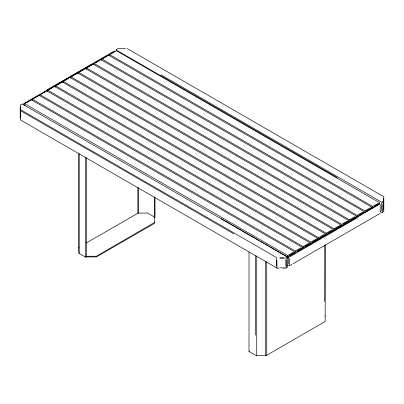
<?xml version="1.0" encoding="UTF-8"?>
<svg xmlns="http://www.w3.org/2000/svg" width="404" height="404" viewBox="0 0 404 404"><rect width="100%" height="100%" fill="white"/><g stroke="black" fill="none" stroke-linecap="round" stroke-linejoin="round"><path stroke-width="0.61" d="M78.704 153.879L78.704 252.808L79.229 253.54L85.704 257.277L86.299 256.934L86.299 157.999M154.404 216.983L154.404 196.819M371.988 208.833L371.801 207.171A0.631 0.364 60 0 0 371.63 207.035L108.605 55.176L108.252 55.52M23.791 104.702L23.614 104.338L23.745 104.697M288.547 257.555L288.613 257.232L288.532 264.029M30.987 99.94L31.169 99.727A0.631 0.364 60 0 1 31.34 99.788L294.364 251.647A0.631 0.364 60 0 1 294.536 251.783L294.632 253.167M38.708 95.48L38.895 95.268A0.631 0.364 60 0 1 39.067 95.329L302.091 247.182A0.631 0.364 60 0 1 302.263 247.324L302.359 248.702L297.339 251.601M46.44 91.016L46.622 90.809A0.631 0.364 60 0 1 46.793 90.865L309.817 242.723A0.631 0.364 60 0 1 309.989 242.86L310.085 244.243L305.065 247.142M47.556 91.481L47.652 90.213A0.631 0.364 60 0 1 47.824 90.274L310.848 242.127A0.631 0.364 60 0 1 311.019 242.269L311.181 243.577L310.171 244.193M55.282 87.022L55.378 85.749A0.631 0.364 60 0 1 55.55 85.81L318.574 237.668A0.631 0.364 60 0 1 318.746 237.804L318.842 239.188M63.009 82.562L63.105 81.29A0.631 0.364 60 0 1 63.276 81.35L326.301 233.204A0.631 0.364 60 0 1 326.472 233.345L326.568 234.724M70.735 78.098L70.831 76.831A0.631 0.364 60 0 1 71.003 76.886L334.027 228.745A0.631 0.364 60 0 1 334.199 228.881L334.295 230.265M78.462 73.639L78.558 72.367A0.631 0.364 60 0 1 78.73 72.427L341.754 224.286A0.631 0.364 60 0 1 341.925 224.422L342.021 225.806M86.188 69.18L86.284 67.907A0.631 0.364 60 0 1 86.456 67.968L349.48 219.821A0.631 0.364 60 0 1 349.652 219.963L349.748 221.341M93.915 64.716L94.011 63.448A0.631 0.364 60 0 1 94.183 63.504L357.207 215.362A0.631 0.364 60 0 1 357.378 215.499L357.474 216.882M101.641 60.257L101.737 58.984A0.631 0.364 60 0 1 101.909 59.045L364.933 210.903A0.631 0.364 60 0 1 365.105 211.04L365.201 212.423M108.252 55.333L108.519 55.136M109.368 55.797L109.464 54.525A0.631 0.364 60 0 1 109.635 54.585L372.66 206.439A0.631 0.364 60 0 1 372.831 206.58L372.927 207.959M24.967 105.888L24.311 104.717L24.472 103.596A0.631 0.364 60 0 1 24.644 103.656L287.668 255.51A0.631 0.364 60 0 1 287.84 255.651L287.936 257.03M32.103 100.404L32.199 99.137A0.631 0.364 60 0 1 32.37 99.192L295.395 251.051A0.631 0.364 60 0 1 295.566 251.187L295.662 252.571L289.612 256.065M39.829 95.945L39.925 94.672A0.631 0.364 60 0 1 40.097 94.733L303.121 246.591A0.631 0.364 60 0 1 303.293 246.728L303.454 248.036L302.445 248.657M78.704 247.768L78.841 247.374M154.681 222.352L96.364 256.247L86.299 256.247M23.604 103.5L23.755 103.212M317.812 239.784L317.716 238.4A0.631 0.364 60 0 0 317.544 238.264L54.52 86.406A0.631 0.364 60 0 0 54.348 86.345L54.161 86.749M325.538 235.32L325.442 233.941A0.631 0.364 60 0 0 325.271 233.8L62.246 81.946A0.631 0.364 60 0 0 62.075 81.886L61.893 82.29M333.265 230.861L333.169 229.477A0.631 0.364 60 0 0 332.997 229.341L69.973 77.482A0.631 0.364 60 0 0 69.801 77.422L69.619 77.826M340.991 226.397L340.895 225.018A0.631 0.364 60 0 0 340.724 224.882L77.699 73.023A0.631 0.364 60 0 0 77.528 72.962L77.346 73.366M348.718 221.937L348.622 220.559A0.631 0.364 60 0 0 348.45 220.417L85.426 68.564A0.631 0.364 60 0 0 85.254 68.503L85.072 68.907M356.444 217.478L356.348 216.095A0.631 0.364 60 0 0 356.176 215.958L93.152 64.1A0.631 0.364 60 0 0 92.981 64.039L92.799 64.443M364.171 213.014L364.075 211.635A0.631 0.364 60 0 0 363.903 211.494L100.879 59.64A0.631 0.364 60 0 0 100.707 59.58L100.525 59.984M371.897 208.555L371.801 207.171M379.624 204.096L379.528 202.712A0.631 0.364 60 0 0 379.356 202.576L116.332 50.717A0.631 0.364 60 0 0 116.16 50.657L115.978 51.061M20.609 104.828L21.937 104.055M116.579 49.414L118.135 48.515L125.593 48.515M46.42 90.238L114.276 51.061M24.306 103.348L92.162 64.17M24.659 103.591L29.866 100.586M32.522 99.051L37.592 96.122M40.248 94.592L45.324 91.663M47.465 90.425L53.045 87.203M55.197 85.961L60.777 82.739M62.923 81.502L68.503 78.28M70.65 77.043L76.23 73.821M78.376 72.579L83.956 69.357M86.103 68.119L91.683 64.898M93.829 63.66L99.409 60.438M101.555 59.196L107.136 55.974M109.282 54.737L114.862 51.515M25.76 103.01L31.34 99.788M33.487 98.551L39.067 95.329M41.213 94.087L46.793 90.865M48.94 89.627L54.52 86.406M56.666 85.168L62.246 81.946M64.393 80.704L69.973 77.482M72.119 76.245L77.699 73.023M79.846 71.786L85.426 68.564M87.572 67.322L93.152 64.1M95.299 62.862L100.879 59.64M103.025 58.398L108.605 55.176M110.752 53.939L116.332 50.717M86.335 242.94L138.168 213.07L147.622 213.07L154.606 217.105L154.681 223.038L154.404 223.427L96.364 256.934L86.299 256.934M154.404 217.615L155 217.266L155 197.733M287.668 255.51L293.248 252.288M295.395 251.051L300.975 247.829M303.121 246.591L308.701 243.37M310.848 242.127L316.428 238.905M318.574 237.668L324.154 234.446M326.301 233.204L331.881 229.982M334.027 228.745L339.607 225.523M341.754 224.286L347.334 221.064M349.48 219.821L355.06 216.6M357.207 215.362L362.787 212.14M364.933 210.903L370.513 207.681M372.66 206.439L378.24 203.217M289.138 255.429L294.718 252.207M296.864 250.97L302.445 247.748M304.591 246.506L310.171 243.284M312.317 242.047L317.897 238.825M320.049 237.582L325.629 234.36M327.77 233.123L333.356 229.901M335.502 228.664L341.082 225.442M343.223 224.2L348.809 220.978M350.955 219.741L356.535 216.519M358.681 215.281L364.262 212.06M366.408 210.817L371.988 207.595M374.134 206.358L379.715 203.136M285.865 257.712L287.194 256.944M382.063 202.172L383.169 201.535M288.022 256.838L293.602 253.616M295.748 252.379L301.328 249.157M303.475 247.915L309.055 244.693M311.201 243.455L316.781 240.234M318.933 238.996L324.513 235.774M326.654 234.532L332.239 231.31M334.386 230.073L339.966 226.851M342.107 225.614L347.692 222.392M349.839 221.15L355.419 217.928M357.565 216.69L363.146 213.469M365.292 212.226L370.872 209.009M373.018 207.767L378.599 204.545M311.837 243.233L379.694 204.055M286.31 258.484L287.421 257.843M382.285 203.076L383.391 202.434M289.724 256.828L357.58 217.65M289.668 265.655L291.86 264.388M292.9 263.787L299.51 259.969M299.899 259.747L380.199 213.383M285.865 268.024L287.643 266.994M381.841 212.61L383.613 211.585M249 251.995L249 351.556L249.596 351.212M249 351.556L256.055 355.515L265.468 355.596L266.731 355.293L325.159 321.453L325.296 244.809M276.917 268.135L279.154 268.13M279.901 257.712L284.376 257.712M279.901 258.59L284.376 258.59M279.901 267.872L284.376 267.872M283.628 268.13L285.865 268.135M127.083 48.515L383.613 196.627M160.979 74.79L381.841 202.303M116.357 50.061L337.219 177.573M380.3 211.726L381.391 212.352M221.251 218.66L287.512 256.914M22.159 103.929L258.737 240.516M259.828 241.143L263.645 243.349M264.736 243.976L268.554 246.182M269.645 246.814L287.643 257.202M20.831 109.863L276.917 257.712M20.387 110.635L233.79 233.845M287.522 265.039L288.532 265.62M20.831 120.17L276.917 268.024M325.159 315.62L325.296 316.014M383.8 196.884L383.8 211.327M383.613 198.172L383.613 210.04M382.285 204.621L382.285 212.352M381.391 203.076L381.391 210.807M380.199 204.591L380.199 211.918M324.771 245.536L324.771 301.621M289.724 258.292L289.724 265.62M287.643 257.717L287.643 266.478M286.31 260.03L286.31 267.761M285.865 258.59L285.865 266.322M276.917 260.136L276.917 267.872M276.472 258.484L276.472 266.216M266.731 262.029L266.731 355.293M265.468 261.075L265.468 355.596M256.737 256.03L256.737 355.596M255.474 255.732L255.474 335.128M138.532 187.88L138.532 213.085M137.86 187.411L137.86 213.246M116.357 49.546L116.357 50.732M85.704 157.085L85.704 257.277M79.229 153.974L79.229 253.54M20.387 104.954L20.387 119.912M20.2 106.757L20.2 118.109"/></g></svg>
